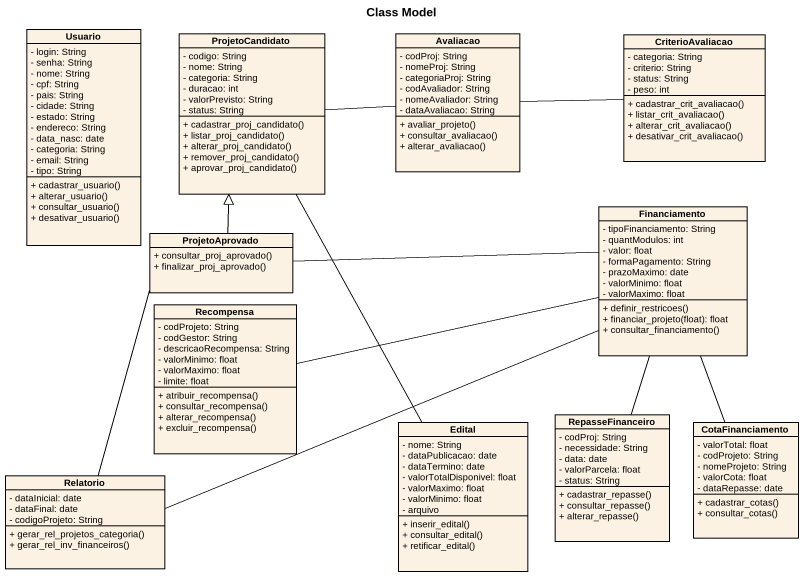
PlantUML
@startuml
title Class Model
hide circle
hide empty members
skinparam classAttributeIconSize 0
class Usuario {
  - login: String
  - senha: String
  - nome: String
  - cpf: String
  - pais: String
  - cidade: String
  - estado: String
  - endereco: String
  - data_nasc: date
  - categoria: String
  - email: String
  - tipo: String
  + cadastrar_usuario()
  + alterar_usuario()
  + consultar_usuario()
  + desativar_usuario()
}
class ProjetoCandidato {
  - codigo: String
  - nome: String
  - categoria: String
  - duracao: int
  - valorPrevisto: String
  - status: String
  + cadastrar_proj_candidato()
  + listar_proj_candidato()
  + alterar_proj_candidato()
  + remover_proj_candidato()
  + aprovar_proj_candidato()
}
class Avaliacao {
  - codProj: String
  - nomeProj: String
  - categoriaProj: String
  - codAvaliador: String
  - nomeAvaliador: String
  - dataAvaliacao: String
  + avaliar_projeto()
  + consultar_avaliacao()
  + alterar_avaliacao()
}
class CriterioAvaliacao {
  - categoria: String
  - criterio: String
  - status: String
  - peso: int
  + cadastrar_crit_avaliacao()
  + listar_crit_avaliacao()
  + alterar_crit_avaliacao()
  + desativar_crit_avaliacao()
}
class Financiamento {
  - tipoFinanciamento: String
  - quantModulos: int
  - valor: float
  - formaPagamento: String
  - prazoMaximo: date
  - valorMinimo: float
  - valorMaximo: float
  + definir_restricoes()
  + financiar_projeto(float): float
  + consultar_financiamento()
}
class ProjetoAprovado {
  + consultar_proj_aprovado()
  + finalizar_proj_aprovado()
}
class Recompensa {
  - codProjeto: String
  - codGestor: String
  - descricaoRecompensa: String
  - valorMinimo: float
  - valorMaximo: float
  - limite: float
  + atribuir_recompensa()
  + consultar_recompensa()
  + alterar_recompensa()
  + excluir_recompensa()
}
class Edital {
  - nome: String
  - dataPublicacao: date
  - dataTermino: date
  - valorTotalDisponivel: float
  - valorMaximo: float
  - valorMinimo: float
  - arquivo
  + inserir_edital()
  + consultar_edital()
  + retificar_edital()
}
class RepasseFinanceiro {
  - codProj: String
  - necessidade: String
  - data: date
  - valorParcela: float
  - status: String
  + cadastrar_repasse()
  + consultar_repasse()
  + alterar_repasse()
}
class CotaFinanciamento {
  - valorTotal: float
  - codProjeto: String
  - nomeProjeto: String
  - valorCota: float
  - dataRepasse: date
  + cadastrar_cotas()
  + consultar_cotas()
}
class Relatorio {
  - dataInicial: date
  - dataFinal: date
  - codigoProjeto: String
  + gerar_rel_projetos_categoria()
  + gerar_rel_inv_financeiros()
}
ProjetoCandidato -right- Avaliacao
Avaliacao -right- CriterioAvaliacao
Financiamento -left- ProjetoAprovado
Financiamento -left- Recompensa
Financiamento -left- Relatorio
ProjetoAprovado -up-|> ProjetoCandidato
Edital -up- ProjetoCandidato
RepasseFinanceiro -up- Financiamento
CotaFinanciamento -up- Financiamento
Relatorio -up- ProjetoAprovado
@enduml
